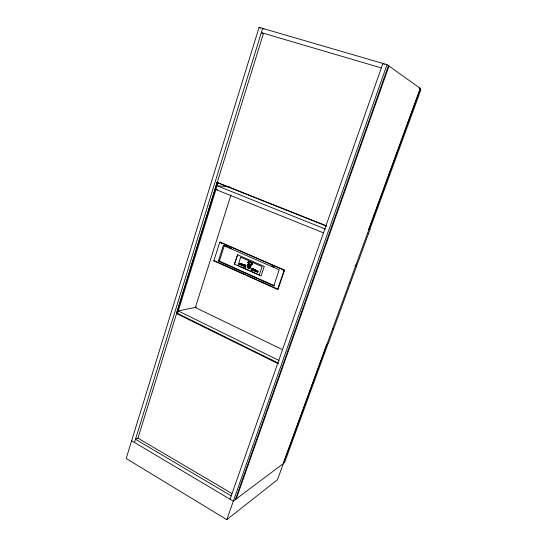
<?xml version="1.0" encoding="UTF-8"?>
<svg xmlns="http://www.w3.org/2000/svg" width="547" height="547" viewBox="0 0 547 547"><rect width="100%" height="100%" fill="white"/><g stroke="black" fill="none" stroke-linecap="round" stroke-linejoin="round"><path stroke-width="0.82" d="M248.167 265.938L247.818 266.054L248.16 266.628M250 268.358L249.268 267.421M248.01 262.259L248.078 262.656M245.398 265.979C246.376 268.297 243.771 265.657 246 265.623L244.673 265.028A1.709 1.518 82.6 0 0 244.037 265.254L243.306 264.762A6.202 5.484 82.1 0 0 242.403 264.372L239.634 263.346L239.367 264.153L242.082 265.562A6.27 5.559 83.6 0 0 242.806 265.897L244.249 266.095A2.913 2.591 82.9 0 0 244.844 266.895L245.87 267.039M259.073 27.35L126.172 458.509L226.807 519.65L277.459 479.781L420.445 88.491L387.037 64.635L259.073 27.35L260.44 28.116M134.5 442.489L262.642 28.389L263.996 29.148M176.455 313.246L217.145 182.055M231.251 495.856L135.492 439.268L137.933 438.14L263.415 33.606M177.378 313.752L218.15 182.445M230.957 194.93L195.382 307.53L282.608 349.697M213.829 260.844L219.744 242.205L220.291 242.177L284.57 270.109L278.013 289.288L277.527 289.39L213.829 260.844L214.78 260.803M218.308 261.186L223.326 245.446L224.407 245.377L219.402 261.069L218.308 261.186L273.719 285.951L279.216 269.794L223.326 245.446M234.485 264.146L237.589 254.765L234.485 264.146L261.056 275.914L264.235 266.423L237.528 254.772M239.367 264.153L240.037 263.298L239.634 263.346M249.521 261.493L249.117 261.534L249.268 262.075L248.188 262.04M249.063 264.433L249.623 263.893L249.466 264.386L248.283 264.242M249.405 264.392L249.138 263.661M250.923 266.02L249.849 264.782L250.41 264.235L250.184 264.741L251.319 265.972L249.856 266.081L247.716 264.912L247.729 264.269L248.687 264.194M251.873 264.536L252.14 264.105L251.264 263.134L251.449 262.56L251.852 262.512L251.661 263.093L252.44 263.845M251.264 263.134L251.791 262.519M257.309 272.105L257.972 271.23L257.309 272.105L254.417 271.032A6.311 5.641 82.7 0 1 253.678 270.717L252.707 270.033L253.425 270.259M257.637 272.057L257.91 271.237M277.527 289.39L284.262 270.068M230.075 499.206L382.907 63.431L384.329 64.43M226.807 519.65L387.037 64.635M235.381 499.596L388.438 65.633M236.195 498.98L388.992 66.03M419.624 90.132L368.746 229.391L369.854 229.35L420.828 89.975L419.918 89.332M355.092 265.288L356.671 265.938L328.282 343.557L327.065 344.09M368.384 229.002L369.97 229.617L357.082 264.816L355.96 265.015M252.235 269.172L252.044 268.324L253.172 268.563A1.716 1.532 82.1 0 1 253.521 269.22L253.111 269.281L253.958 269.473A6.243 5.566 81.2 0 1 254.875 269.89L257.582 271.285M252.386 264.399L252.194 263.606M247.634 267.025L247.586 267.524M248.044 266.998L247.094 267.264L249.377 268.509C248.372 266.909 252.003 267.182 247.764 265.986C246.656 266.28 249.336 267.524 247.641 267.045M250.246 267.374L250.294 266.874L249.234 266.218M248.133 264.222L248.119 264.857M283.401 463.521L233.323 501.134L131.636 440.786M253.623 270.396L252.981 270.013A3.063 2.728 82.5 0 1 252.133 270.129L251.319 269.486L251.798 269.445M332.562 329.048L333.759 328.576M245.61 265.726L246 265.623L245.015 264.987M250.061 268.351L249.2 268.406M349.403 282.956L350.545 282.683M178.09 313.677L177.166 313.875L278.368 363.803M196.435 307.14L178.247 310.956L279.168 360.514M251.613 264.591L252.27 264.488M355.55 266.143L356.671 265.938M248.584 261.992L247.6 262.485L249.227 263.941M255.312 271.223L255.449 271.155M255.586 270.403L255.982 270.348L255.203 269.842M251.798 270.184L252.194 270.129L250.984 269.534L251.798 270.184A2.926 2.612 82.4 0 0 252.707 270.054M253.172 268.563L251.702 268.372L251.599 269.473M251.702 268.372L252.105 268.317M243.907 266.136L243.941 266.198A3.05 2.714 82.9 0 0 244.502 266.936L244.899 266.895A3.05 2.708 82.9 0 1 244.331 266.157L244.318 266.088M244.044 265.268L244.447 265.22A1.709 1.518 82.6 0 1 245.077 264.994M249.849 264.782L250.929 265.192M241.323 265.022L241.883 265.11M241.583 264.208L242.369 264.208M249.842 267.401L250.451 267.182L250.232 266.888M368.569 233.439L367.461 233.494L368.541 233.487M368.863 229.658L369.97 229.617M252.01 264.543L251.23 264.495M251.948 264.55L250.013 264.283M248.523 261.999L249.329 262.068M217.624 189.727L215.928 189.59L323.174 232.735M242.109 264.187L239.976 263.305M229.781 186.944L217.111 185.795L325.369 229.056M217.788 182.896L218.697 182.985M248.106 265.945L248.68 265.999M250.191 266.04L250.875 266.122M244.495 266.95L245.651 266.868M253.904 269.288L253.446 269.233A1.716 1.532 82.1 0 0 253.097 268.577M242.307 264.222L242.806 264.324A6.195 5.477 82.1 0 1 243.709 264.714L243.921 264.837M249.261 267.264L249.904 267.394M248.625 264.201L249.466 264.386M242.519 264.269L242.745 264.331A6.195 5.484 82.1 0 1 243.647 264.721M381.334 67.924L261.329 32.622L263.374 33.736M419.016 88.067L420.445 88.491M254.068 269.356L254.355 269.418A6.236 5.559 81.2 0 1 255.264 269.835L255.661 270.088M250.348 264.242L250.861 264.379M248.618 266.006L249.876 266.526M250.252 266.033L248.058 264.864M217.056 182.336L256.769 198.11M258.355 198.746L326.559 225.849M216.694 182.459L326.655 226.178M219.744 242.205L284.098 270.177M225.186 245.712L227.504 246.724M229.056 247.401L231.374 248.413M271.606 265.951L273.931 266.963M249.459 261.5L251.852 262.512M249.117 261.534L251.449 262.56M257.972 271.23L255.77 270.225M239.716 264.112L241.726 264.974M255.647 271.175L257.699 272.044M274.635 285.773L219.402 261.069A26.256 2.072 1.8 0 0 218.971 261.042M215.156 261.138L245.418 274.69M246.97 275.387L256.283 279.558M257.835 280.249L271.025 286.156M272.577 286.854L278.013 289.288L277.548 288.748M176.558 312.925L278.361 363.099M253.781 270.539L254.075 270.662A6.304 5.634 82.7 0 0 254.567 270.881M248.003 267.873L248.646 268.18M249.623 263.893L248.181 262.895M242.205 265.391L242.492 265.514A6.263 5.559 83.6 0 0 243.21 265.849M137.933 438.14L231.846 493.476M243.859 264.844L244.447 265.22M244.673 265.028L245.596 265.671M220.291 242.177L221.282 242.902A25.866 8.636 34.2 0 1 221.624 243.155M252.153 268.495L252.304 268.939M282.553 269.883A27.172 2.4 2.2 0 1 283.271 269.958M253.104 269.999A2.926 2.605 82.5 0 1 252.194 270.115M252.762 268.625A1.716 1.532 82.1 0 1 253.124 269.274M240.68 257.206L237.972 265.514L259.264 274.997L262.068 266.615L240.68 257.206M326.675 344.555L283.305 463.268L284.693 462.229L327.926 344.001L326.675 344.555"/></g></svg>
